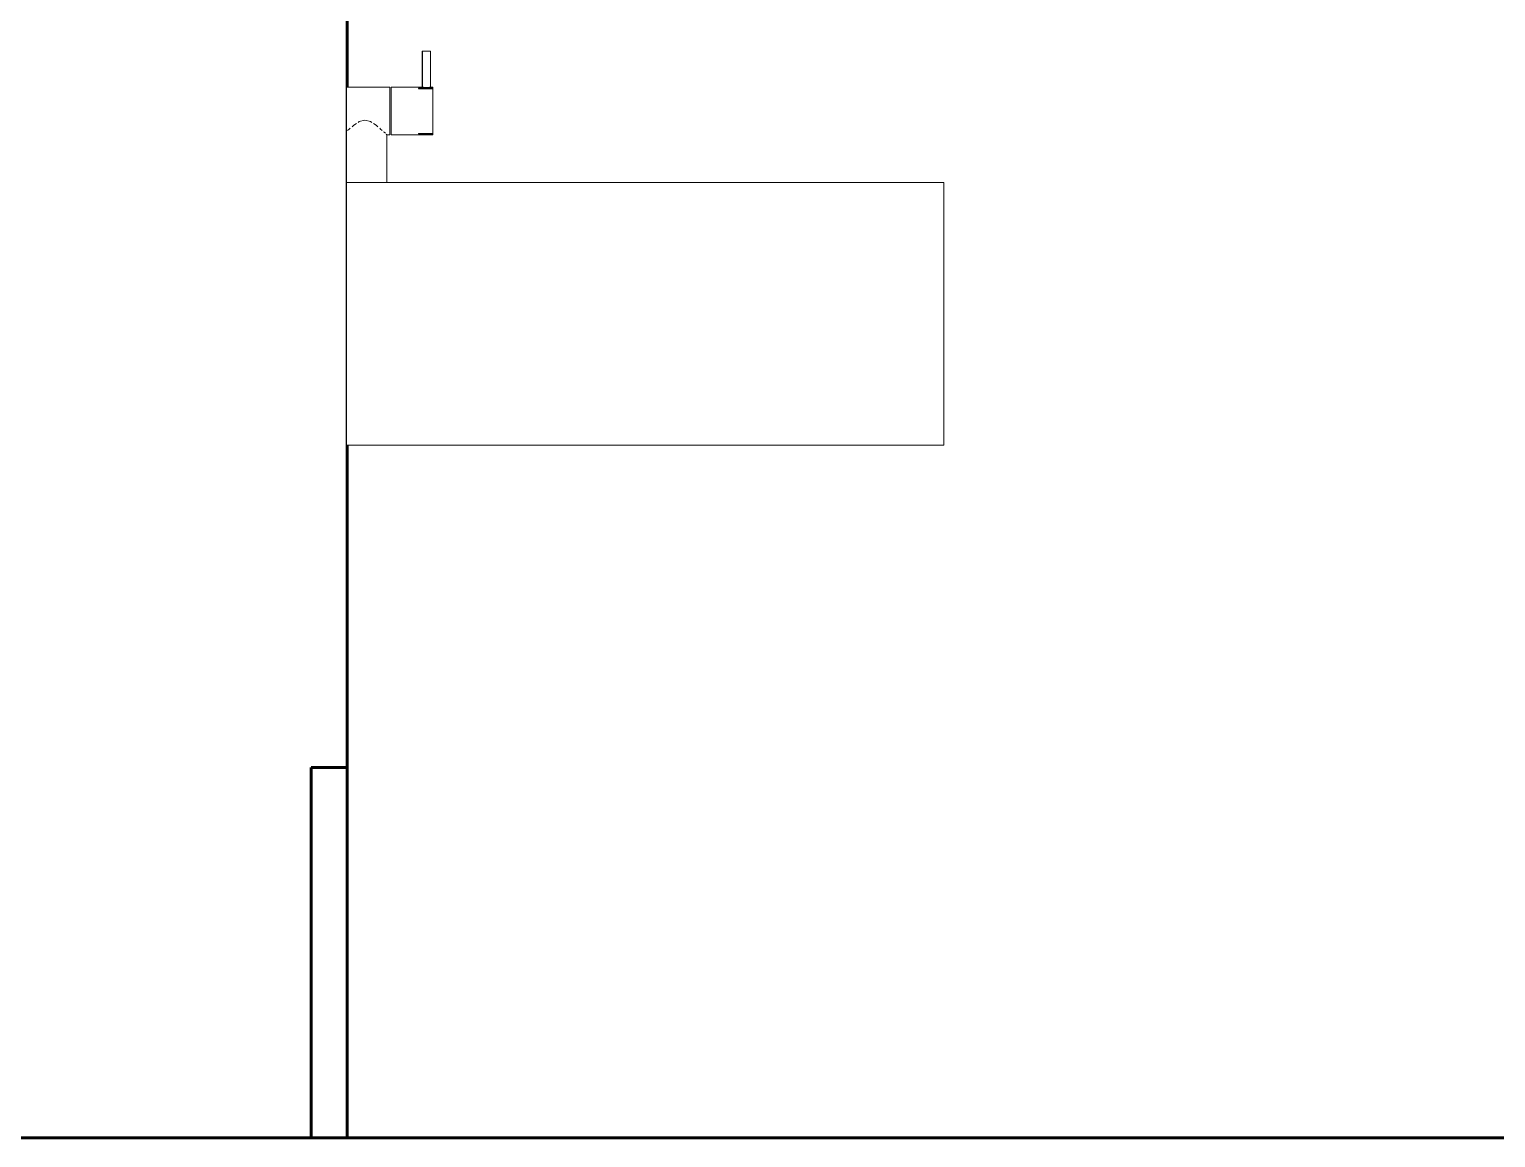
# Model space of a CAD drawing. Header units: metres. Extents: x -41 to 412, y -15 to 25.
# Drawn here: x 326.11 to 327.338, y -14.621 to -13.692 of the extents above; entities that cross this region are included whole.
import ezdxf

# ---------------------------------------------------------------- set-up
doc = ezdxf.new("R2010")
doc.units = ezdxf.units.M
doc.header["$MEASUREMENT"] = 0
doc.set_wipeout_variables(frame=1)
doc.linetypes.add('Wipeout_Contour', pattern=[1, 0, -1])
doc.layers.add('Interior - Furniture', color=7, linetype='Continuous')
doc.layers.add('Structural - Bearing', color=7, linetype='Continuous')

msp = doc.modelspace()

# ---------------------------------------------------------------- wipeouts: each hides what was drawn before it
at = {"color": 254, "linetype": 'Wipeout_Contour', "lineweight": 0, "ltscale": 1306.727902}
msp.add_wipeout([(326.3461, -14.6206), (326.3761, -14.6206), (326.3761, -14.3106), (326.3461, -14.3106)], dxfattribs=at).dxf.layer = 'Structural - Bearing'

# ---------------------------------------------------------------- next in the draw order: wipeouts: each hides what was drawn before it
at = {"color": 254, "linetype": 'Wipeout_Contour', "lineweight": 0, "ltscale": 1958.514173}
msp.add_wipeout([(326.0761, -14.6206), (326.3461, -14.6206), (326.3461, -14.3106), (326.3761, -14.3106), (326.3761, -11.3636), (326.0761, -11.3636)], dxfattribs=at).dxf.layer = 'Structural - Bearing'

# ---------------------------------------------------------------- next in the draw order: linework, layer by layer
at = {"layer": 'Structural - Bearing', "color": 7, "linetype": 'Continuous', "lineweight": 60}
for p, q in [((326.3461, -14.3106), (326.3461, -14.6206)), ((326.3761, -14.3106), (326.3461, -14.3106)), ((326.3761, -14.6206), (329.2435, -14.6206))]:
    msp.add_line(p, q, dxfattribs=at)
at = {"layer": 'Structural - Bearing', "color": 7, "linetype": 'Continuous', "lineweight": 60, "flags": 128}
for points in [[(326.3761, -11.3636), (326.3761, -14.3106), (326.3761, -14.6206)], [(326.3761, -14.6206), (326.3461, -14.6206), (326.0761, -14.6206)]]:
    msp.add_lwpolyline(points, dxfattribs=at)

# ---------------------------------------------------------------- next in the draw order: wipeouts: each hides what was drawn before it
at = {"color": 254, "linetype": 'Wipeout_Contour', "lineweight": 0, "ltscale": 1306.734454}
msp.add_wipeout([(326.4121, -13.7406), (326.3761, -13.7406), (326.3761, -13.7412), (326.4121, -13.7412)], dxfattribs=at).dxf.layer = 'Interior - Furniture'
at = {"color": 254, "linetype": 'Wipeout_Contour', "lineweight": 0, "ltscale": 1306.703874}
msp.add_wipeout([(326.3807, -13.8206), (326.3761, -13.8206), (326.3761, -14.0406), (326.3807, -14.0406)], dxfattribs=at).dxf.layer = 'Interior - Furniture'

# ---------------------------------------------------------------- next in the draw order: wipeouts: each hides what was drawn before it
at = {"color": 254, "linetype": 'Wipeout_Contour', "lineweight": 0, "ltscale": 1306.73468}
msp.add_wipeout([(326.3761, -13.7412), (326.3761, -13.7432), (326.4121, -13.7432), (326.4121, -13.7412)], dxfattribs=at).dxf.layer = 'Interior - Furniture'
at = {"color": 254, "linetype": 'Wipeout_Contour', "lineweight": 0, "ltscale": 1306.73899}
msp.add_wipeout([(326.3807, -14.0406), (326.3937, -14.0406), (326.3937, -13.8206), (326.3807, -13.8206)], dxfattribs=at).dxf.layer = 'Interior - Furniture'

# ---------------------------------------------------------------- next in the draw order: linework, layer by layer
at = {"layer": 'Interior - Furniture', "color": 104, "linetype": 'Continuous', "lineweight": 13, "true_color": 0x029e21}
msp.add_line((326.3761, -14.0406), (326.3807, -14.0406), dxfattribs=at)

# ---------------------------------------------------------------- next in the draw order: wipeouts: each hides what was drawn before it
at = {"color": 254, "linetype": 'Wipeout_Contour', "lineweight": 0, "ltscale": 1306.735115}
msp.add_wipeout([(326.4121, -13.7432), (326.3761, -13.7432), (326.3761, -13.7464), (326.4121, -13.7464)], dxfattribs=at).dxf.layer = 'Interior - Furniture'
at = {"color": 254, "linetype": 'Wipeout_Contour', "lineweight": 0, "ltscale": 1306.803875}
msp.add_wipeout([(326.3937, -14.0406), (326.4132, -14.0406), (326.4132, -13.8206), (326.3937, -13.8206)], dxfattribs=at).dxf.layer = 'Interior - Furniture'

# ---------------------------------------------------------------- next in the draw order: linework, layer by layer
at = {"layer": 'Interior - Furniture', "color": 104, "linetype": 'Continuous', "lineweight": 13, "true_color": 0x029e21}
msp.add_line((326.3807, -14.0406), (326.3937, -14.0406), dxfattribs=at)

# ---------------------------------------------------------------- next in the draw order: wipeouts: each hides what was drawn before it
at = {"color": 254, "linetype": 'Wipeout_Contour', "lineweight": 0, "ltscale": 1306.735731}
msp.add_wipeout([(326.3761, -13.7506), (326.4121, -13.7506), (326.4121, -13.7464), (326.3761, -13.7464)], dxfattribs=at).dxf.layer = 'Interior - Furniture'
at = {"color": 254, "linetype": 'Wipeout_Contour', "lineweight": 0, "ltscale": 1306.888651}
msp.add_wipeout([(326.4361, -13.8206), (326.4132, -13.8206), (326.4132, -14.0406), (326.4361, -14.0406)], dxfattribs=at).dxf.layer = 'Interior - Furniture'

# ---------------------------------------------------------------- next in the draw order: linework, layer by layer
at = {"layer": 'Interior - Furniture', "color": 104, "linetype": 'Continuous', "lineweight": 13, "true_color": 0x029e21}
msp.add_line((326.3937, -14.0406), (326.4132, -14.0406), dxfattribs=at)

# ---------------------------------------------------------------- next in the draw order: wipeouts: each hides what was drawn before it
at = {"color": 254, "linetype": 'Wipeout_Contour', "lineweight": 0, "ltscale": 5549.872865}
msp.add_wipeout([(326.4131, -13.7421), (326.4481, -13.7421), (326.4481, -13.7417), (326.4361, -13.7417), (326.4361, -13.7414), (326.4481, -13.7414), (326.4481, -13.7406), (326.4461, -13.7406), (326.4459, -13.7406), (326.4451, -13.7407), (326.444, -13.7408), (326.4426, -13.7409), (326.4413, -13.7408), (326.4401, -13.7407), (326.4394, -13.7406), (326.4391, -13.7406), (326.4131, -13.7406)], dxfattribs=at).dxf.layer = 'Interior - Furniture'
at = {"color": 254, "linetype": 'Wipeout_Contour', "lineweight": 0, "ltscale": 1306.736486}
msp.add_wipeout([(326.4121, -13.7506), (326.3761, -13.7506), (326.3761, -13.7554), (326.4121, -13.7554)], dxfattribs=at).dxf.layer = 'Interior - Furniture'
at = {"color": 254, "linetype": 'Wipeout_Contour', "lineweight": 0, "ltscale": 1306.805761}
msp.add_wipeout([(326.4096, -13.7806), (326.409, -13.78), (326.409, -13.8206), (326.4096, -13.8206)], dxfattribs=at).dxf.layer = 'Interior - Furniture'
at = {"color": 254, "linetype": 'Wipeout_Contour', "lineweight": 0, "ltscale": 1307.693886}
msp.add_wipeout([(326.4361, -13.8206), (326.4361, -14.0406), (326.8161, -14.0406), (326.8161, -13.8206)], dxfattribs=at).dxf.layer = 'Interior - Furniture'

# ---------------------------------------------------------------- next in the draw order: linework, layer by layer
at = {"layer": 'Interior - Furniture', "color": 104, "linetype": 'Continuous', "lineweight": 13, "true_color": 0x029e21}
msp.add_line((326.4132, -14.0406), (326.4361, -14.0406), dxfattribs=at)

# ---------------------------------------------------------------- next in the draw order: wipeouts: each hides what was drawn before it
at = {"color": 254, "linetype": 'Wipeout_Contour', "lineweight": 0, "ltscale": 1306.737328}
msp.add_wipeout([(326.3761, -13.7554), (326.3761, -13.7606), (326.4121, -13.7606), (326.4121, -13.7554)], dxfattribs=at).dxf.layer = 'Interior - Furniture'
at = {"color": 254, "linetype": 'Wipeout_Contour', "lineweight": 0, "ltscale": 2285.84999}
msp.add_wipeout([(326.4071, -13.8206), (326.409, -13.8206), (326.409, -13.78), (326.4089, -13.7799), (326.4088, -13.7799), (326.4083, -13.7793), (326.4071, -13.7783)], dxfattribs=at).dxf.layer = 'Interior - Furniture'
at = {"color": 254, "linetype": 'Wipeout_Contour', "lineweight": 0, "ltscale": 1308.499029}
msp.add_wipeout([(326.8391, -13.8206), (326.8161, -13.8206), (326.8161, -14.0406), (326.8391, -14.0406)], dxfattribs=at).dxf.layer = 'Interior - Furniture'

# ---------------------------------------------------------------- next in the draw order: linework, layer by layer
at = {"layer": 'Interior - Furniture', "color": 104, "linetype": 'Continuous', "lineweight": 13, "true_color": 0x029e21}
for p, q in [((326.4361, -13.8206), (326.8161, -13.8206)), ((326.4361, -14.0406), (326.8161, -14.0406))]:
    msp.add_line(p, q, dxfattribs=at)

# ---------------------------------------------------------------- next in the draw order: wipeouts: each hides what was drawn before it
at = {"color": 254, "linetype": 'Wipeout_Contour', "lineweight": 0, "ltscale": 2286.109574}
msp.add_wipeout([(326.4042, -13.7757), (326.4042, -13.8206), (326.4071, -13.8206), (326.4071, -13.7783), (326.4068, -13.778), (326.4066, -13.7779), (326.4057, -13.777)], dxfattribs=at).dxf.layer = 'Interior - Furniture'
at = {"color": 254, "linetype": 'Wipeout_Contour', "lineweight": 0, "ltscale": 1308.583804}
msp.add_wipeout([(326.8585, -13.8206), (326.8391, -13.8206), (326.8391, -14.0406), (326.8585, -14.0406)], dxfattribs=at).dxf.layer = 'Interior - Furniture'

# ---------------------------------------------------------------- next in the draw order: linework, layer by layer
at = {"layer": 'Interior - Furniture', "color": 104, "linetype": 'Continuous', "lineweight": 13, "true_color": 0x029e21}
for p, q in [((326.4132, -13.8206), (326.4361, -13.8206)), ((326.8161, -13.8206), (326.8391, -13.8206)), ((326.8161, -14.0406), (326.8391, -14.0406))]:
    msp.add_line(p, q, dxfattribs=at)

# ---------------------------------------------------------------- next in the draw order: wipeouts: each hides what was drawn before it
at = {"color": 254, "linetype": 'Wipeout_Contour', "lineweight": 0, "ltscale": 2286.441738}
msp.add_wipeout([(326.4004, -13.8206), (326.4042, -13.8206), (326.4042, -13.7757), (326.4035, -13.7751), (326.4028, -13.7747), (326.402, -13.7738), (326.4004, -13.7725)], dxfattribs=at).dxf.layer = 'Interior - Furniture'
at = {"color": 254, "linetype": 'Wipeout_Contour', "lineweight": 0, "ltscale": 1308.648688}
msp.add_wipeout([(326.8716, -13.8206), (326.8585, -13.8206), (326.8585, -14.0406), (326.8716, -14.0406)], dxfattribs=at).dxf.layer = 'Interior - Furniture'

# ---------------------------------------------------------------- next in the draw order: linework, layer by layer
at = {"layer": 'Interior - Furniture', "color": 104, "linetype": 'Continuous', "lineweight": 13, "true_color": 0x029e21}
for p, q in [((326.8391, -13.8206), (326.8585, -13.8206)), ((326.8391, -14.0406), (326.8585, -14.0406))]:
    msp.add_line(p, q, dxfattribs=at)

# ---------------------------------------------------------------- next in the draw order: wipeouts: each hides what was drawn before it
at = {"color": 254, "linetype": 'Wipeout_Contour', "lineweight": 0, "ltscale": 2287.2389}
msp.add_wipeout([(326.3959, -13.8206), (326.4004, -13.8206), (326.4004, -13.7725), (326.3982, -13.7711), (326.3972, -13.7706), (326.3968, -13.7702), (326.3959, -13.7695)], dxfattribs=at).dxf.layer = 'Interior - Furniture'
at = {"color": 254, "linetype": 'Wipeout_Contour', "lineweight": 0, "ltscale": 1960.85893}
msp.add_wipeout([(326.4121, -13.7799), (326.4088, -13.7799), (326.4089, -13.7799), (326.409, -13.78), (326.4096, -13.7806), (326.4121, -13.7806)], dxfattribs=at).dxf.layer = 'Interior - Furniture'
at = {"color": 254, "linetype": 'Wipeout_Contour', "lineweight": 0, "ltscale": 1308.683802}
msp.add_wipeout([(326.8761, -13.8206), (326.8716, -13.8206), (326.8716, -14.0406), (326.8761, -14.0406)], dxfattribs=at).dxf.layer = 'Interior - Furniture'

# ---------------------------------------------------------------- next in the draw order: linework, layer by layer
at = {"layer": 'Interior - Furniture', "color": 104, "linetype": 'Continuous', "lineweight": 13, "true_color": 0x029e21}
for p, q in [((326.8585, -13.8206), (326.8716, -13.8206)), ((326.8716, -13.8206), (326.8761, -13.8206)), ((326.8761, -14.0406), (326.8761, -13.8206)), ((326.8585, -14.0406), (326.8716, -14.0406)), ((326.8716, -14.0406), (326.8761, -14.0406))]:
    msp.add_line(p, q, dxfattribs=at)

# ---------------------------------------------------------------- next in the draw order: wipeouts: each hides what was drawn before it
at = {"color": 254, "linetype": 'Wipeout_Contour', "lineweight": 0, "ltscale": 1306.742186}
msp.add_wipeout([(326.3959, -13.7695), (326.3911, -13.7682), (326.3911, -13.8206), (326.3959, -13.8206)], dxfattribs=at).dxf.layer = 'Interior - Furniture'

# ---------------------------------------------------------------- next in the draw order: wipeouts: each hides what was drawn before it
at = {"color": 254, "linetype": 'Wipeout_Contour', "lineweight": 0, "ltscale": 1306.723047}
msp.add_wipeout([(326.3863, -13.8206), (326.3911, -13.8206), (326.3911, -13.7682), (326.3863, -13.7695)], dxfattribs=at).dxf.layer = 'Interior - Furniture'

# ---------------------------------------------------------------- next in the draw order: linework, layer by layer
at = {"layer": 'Interior - Furniture', "color": 104, "linetype": 'Continuous', "lineweight": 13, "true_color": 0x029e21}
msp.add_line((326.3937, -13.8206), (326.4132, -13.8206), dxfattribs=at)

# ---------------------------------------------------------------- next in the draw order: wipeouts: each hides what was drawn before it
at = {"color": 254, "linetype": 'Wipeout_Contour', "lineweight": 0, "ltscale": 2286.199185}
msp.add_wipeout([(326.384, -13.7711), (326.3819, -13.7725), (326.3819, -13.8206), (326.3863, -13.8206), (326.3863, -13.7695), (326.3854, -13.7702), (326.385, -13.7706)], dxfattribs=at).dxf.layer = 'Interior - Furniture'

# ---------------------------------------------------------------- next in the draw order: wipeouts: each hides what was drawn before it
at = {"color": 254, "linetype": 'Wipeout_Contour', "lineweight": 0, "ltscale": 1306.738201}
msp.add_wipeout([(326.3761, -13.7657), (326.4121, -13.7657), (326.4121, -13.7606), (326.3761, -13.7606)], dxfattribs=at).dxf.layer = 'Interior - Furniture'
at = {"color": 254, "linetype": 'Wipeout_Contour', "lineweight": 0, "ltscale": 2287.003493}
msp.add_wipeout([(326.3788, -13.7751), (326.378, -13.7757), (326.378, -13.8206), (326.3819, -13.8206), (326.3819, -13.7725), (326.3803, -13.7738), (326.3794, -13.7747)], dxfattribs=at).dxf.layer = 'Interior - Furniture'

# ---------------------------------------------------------------- next in the draw order: wipeouts: each hides what was drawn before it
at = {"color": 254, "linetype": 'Wipeout_Contour', "lineweight": 0, "ltscale": 1633.611806}
msp.add_wipeout([(326.3765, -13.777), (326.3761, -13.7774), (326.3761, -13.8206), (326.378, -13.8206), (326.378, -13.7757)], dxfattribs=at).dxf.layer = 'Interior - Furniture'

# ---------------------------------------------------------------- next in the draw order: linework, layer by layer
at = {"layer": 'Interior - Furniture', "color": 104, "linetype": 'Continuous', "lineweight": 13, "true_color": 0x029e21}
for p, q in [((326.3761, -13.8206), (326.3807, -13.8206)), ((326.3807, -13.8206), (326.3937, -13.8206))]:
    msp.add_line(p, q, dxfattribs=at)

# ---------------------------------------------------------------- next in the draw order: wipeouts: each hides what was drawn before it
at = {"color": 254, "linetype": 'Wipeout_Contour', "lineweight": 0, "ltscale": 3594.195419}
msp.add_wipeout([(326.3761, -13.7706), (326.385, -13.7706), (326.3854, -13.7702), (326.3863, -13.7695), (326.3911, -13.7682), (326.3959, -13.7695), (326.3968, -13.7702), (326.3972, -13.7706), (326.4121, -13.7706), (326.4121, -13.7657), (326.3761, -13.7657)], dxfattribs=at).dxf.layer = 'Interior - Furniture'

# ---------------------------------------------------------------- next in the draw order: wipeouts: each hides what was drawn before it
at = {"color": 254, "linetype": 'Wipeout_Contour', "lineweight": 0, "ltscale": 2286.818062}
msp.add_wipeout([(326.3761, -13.7747), (326.3794, -13.7747), (326.3803, -13.7738), (326.3819, -13.7725), (326.384, -13.7711), (326.385, -13.7706), (326.3761, -13.7706)], dxfattribs=at).dxf.layer = 'Interior - Furniture'
at = {"color": 254, "linetype": 'Wipeout_Contour', "lineweight": 0, "ltscale": 2287.385139}
msp.add_wipeout([(326.4121, -13.7706), (326.3972, -13.7706), (326.3982, -13.7711), (326.4004, -13.7725), (326.402, -13.7738), (326.4028, -13.7747), (326.4121, -13.7747)], dxfattribs=at).dxf.layer = 'Interior - Furniture'

# ---------------------------------------------------------------- next in the draw order: linework, layer by layer
at = {"layer": 'Interior - Furniture', "color": 104, "linetype": 'Continuous', "lineweight": 13, "true_color": 0x029e21}
for p, q in [((326.3911, -13.7682), (326.3863, -13.7695)), ((326.3959, -13.7695), (326.3911, -13.7682))]:
    msp.add_line(p, q, dxfattribs=at)

# ---------------------------------------------------------------- next in the draw order: wipeouts: each hides what was drawn before it
at = {"color": 254, "linetype": 'Wipeout_Contour', "lineweight": 0, "ltscale": 1960.473524}
msp.add_wipeout([(326.3761, -13.7747), (326.3761, -13.7774), (326.3765, -13.777), (326.378, -13.7757), (326.3788, -13.7751), (326.3794, -13.7747)], dxfattribs=at).dxf.layer = 'Interior - Furniture'
at = {"color": 254, "linetype": 'Wipeout_Contour', "lineweight": 0, "ltscale": 2287.436162}
msp.add_wipeout([(326.4028, -13.7747), (326.4035, -13.7751), (326.4042, -13.7757), (326.4057, -13.777), (326.4066, -13.7779), (326.4121, -13.7779), (326.4121, -13.7747)], dxfattribs=at).dxf.layer = 'Interior - Furniture'

# ---------------------------------------------------------------- next in the draw order: linework, layer by layer
at = {"layer": 'Interior - Furniture', "color": 104, "linetype": 'Continuous', "lineweight": 13, "true_color": 0x029e21}
for p, q in [((326.384, -13.7711), (326.3819, -13.7725)), ((326.3863, -13.7695), (326.3854, -13.7702)), ((326.3968, -13.7702), (326.3959, -13.7695)), ((326.4004, -13.7725), (326.3982, -13.7711)), ((326.378, -13.7757), (326.3765, -13.777)), ((326.3788, -13.7751), (326.378, -13.7757)), ((326.3819, -13.7725), (326.3803, -13.7738))]:
    msp.add_line(p, q, dxfattribs=at)

# ---------------------------------------------------------------- next in the draw order: wipeouts: each hides what was drawn before it
at = {"color": 254, "linetype": 'Wipeout_Contour', "lineweight": 0, "ltscale": 2287.50456}
msp.add_wipeout([(326.4121, -13.7779), (326.4066, -13.7779), (326.4068, -13.778), (326.4071, -13.7783), (326.4083, -13.7793), (326.4088, -13.7799), (326.4121, -13.7799)], dxfattribs=at).dxf.layer = 'Interior - Furniture'

# ---------------------------------------------------------------- next in the draw order: linework, layer by layer
at = {"layer": 'Interior - Furniture', "color": 104, "linetype": 'Continuous', "lineweight": 13, "true_color": 0x029e21}
for p, q in [((326.402, -13.7738), (326.4004, -13.7725)), ((326.4042, -13.7757), (326.4035, -13.7751)), ((326.4057, -13.777), (326.4042, -13.7757))]:
    msp.add_line(p, q, dxfattribs=at)

# ---------------------------------------------------------------- next in the draw order: wipeouts: each hides what was drawn before it
at = {"color": 254, "linetype": 'Wipeout_Contour', "lineweight": 0, "ltscale": 2612.473888}
msp.add_wipeout([(326.4131, -13.779), (326.4131, -13.7806), (326.4481, -13.7806), (326.4481, -13.7797), (326.4361, -13.7797), (326.4361, -13.7794), (326.4481, -13.7794), (326.4481, -13.779)], dxfattribs=at).dxf.layer = 'Interior - Furniture'

# ---------------------------------------------------------------- next in the draw order: wipeouts: each hides what was drawn before it
at = {"color": 254, "linetype": 'Wipeout_Contour', "lineweight": 0, "ltscale": 1306.886384}
msp.add_wipeout([(326.4481, -13.779), (326.4481, -13.7747), (326.4131, -13.7747), (326.4131, -13.779)], dxfattribs=at).dxf.layer = 'Interior - Furniture'

# ---------------------------------------------------------------- next in the draw order: wipeouts: each hides what was drawn before it
at = {"color": 254, "linetype": 'Wipeout_Contour', "lineweight": 0, "ltscale": 1306.885472}
msp.add_wipeout([(326.4481, -13.7747), (326.4481, -13.7682), (326.4131, -13.7682), (326.4131, -13.7747)], dxfattribs=at).dxf.layer = 'Interior - Furniture'

# ---------------------------------------------------------------- next in the draw order: linework, layer by layer
at = {"layer": 'Interior - Furniture', "color": 104, "linetype": 'Continuous', "lineweight": 13, "true_color": 0x029e21}
for p, q in [((326.4071, -13.7783), (326.4068, -13.778)), ((326.4083, -13.7793), (326.4071, -13.7783)), ((326.409, -13.78), (326.4089, -13.7799)), ((326.4096, -13.7806), (326.409, -13.78)), ((326.4096, -13.7806), (326.4096, -13.8206)), ((326.4096, -13.7806), (326.4121, -13.7806)), ((326.4121, -13.7747), (326.4121, -13.7779)), ((326.4121, -13.7779), (326.4121, -13.7799)), ((326.4121, -13.7799), (326.4121, -13.7806)), ((326.4131, -13.7747), (326.4131, -13.779)), ((326.4131, -13.779), (326.4131, -13.7806))]:
    msp.add_line(p, q, dxfattribs=at)

# ---------------------------------------------------------------- next in the draw order: wipeouts: each hides what was drawn before it
at = {"color": 254, "linetype": 'Wipeout_Contour', "lineweight": 0, "ltscale": 1306.88428}
msp.add_wipeout([(326.4481, -13.7682), (326.4481, -13.7606), (326.4131, -13.7606), (326.4131, -13.7682)], dxfattribs=at).dxf.layer = 'Interior - Furniture'
at = {"color": 254, "linetype": 'Wipeout_Contour', "lineweight": 0, "ltscale": 1306.932786}
msp.add_wipeout([(326.4481, -13.7794), (326.4361, -13.7794), (326.4361, -13.7797), (326.4481, -13.7797)], dxfattribs=at).dxf.layer = 'Interior - Furniture'

# ---------------------------------------------------------------- next in the draw order: linework, layer by layer
at = {"layer": 'Interior - Furniture', "color": 104, "linetype": 'Continuous', "lineweight": 13, "true_color": 0x029e21}
for p, q in [((326.4121, -13.7706), (326.4121, -13.7747)), ((326.4131, -13.7682), (326.4131, -13.7747)), ((326.4481, -13.7682), (326.4481, -13.7747)), ((326.4131, -13.7806), (326.4481, -13.7806)), ((326.4361, -13.7797), (326.4361, -13.7794)), ((326.4361, -13.7794), (326.4481, -13.7794)), ((326.4481, -13.7797), (326.4361, -13.7797)), ((326.4481, -13.7747), (326.4481, -13.779)), ((326.4481, -13.779), (326.4481, -13.7794)), ((326.4481, -13.7794), (326.4481, -13.7797)), ((326.4481, -13.7797), (326.4481, -13.7806))]:
    msp.add_line(p, q, dxfattribs=at)

# ---------------------------------------------------------------- next in the draw order: wipeouts: each hides what was drawn before it
at = {"color": 254, "linetype": 'Wipeout_Contour', "lineweight": 0, "ltscale": 1306.88299}
msp.add_wipeout([(326.4481, -13.7606), (326.4481, -13.7529), (326.4131, -13.7529), (326.4131, -13.7606)], dxfattribs=at).dxf.layer = 'Interior - Furniture'

# ---------------------------------------------------------------- next in the draw order: linework, layer by layer
at = {"layer": 'Interior - Furniture', "color": 104, "linetype": 'Continuous', "lineweight": 13, "true_color": 0x029e21}
for p, q in [((326.4121, -13.7606), (326.4121, -13.7657)), ((326.4121, -13.7657), (326.4121, -13.7706)), ((326.4131, -13.7606), (326.4131, -13.7682)), ((326.4481, -13.7606), (326.4481, -13.7682))]:
    msp.add_line(p, q, dxfattribs=at)

# ---------------------------------------------------------------- next in the draw order: wipeouts: each hides what was drawn before it
at = {"color": 254, "linetype": 'Wipeout_Contour', "lineweight": 0, "ltscale": 1306.8818}
msp.add_wipeout([(326.4481, -13.7529), (326.4481, -13.7464), (326.4131, -13.7464), (326.4131, -13.7529)], dxfattribs=at).dxf.layer = 'Interior - Furniture'

# ---------------------------------------------------------------- next in the draw order: linework, layer by layer
at = {"layer": 'Interior - Furniture', "color": 104, "linetype": 'Continuous', "lineweight": 13, "true_color": 0x029e21}
for p, q in [((326.4121, -13.7554), (326.4121, -13.7606)), ((326.4131, -13.7529), (326.4131, -13.7606)), ((326.4481, -13.7529), (326.4481, -13.7606))]:
    msp.add_line(p, q, dxfattribs=at)

# ---------------------------------------------------------------- next in the draw order: wipeouts: each hides what was drawn before it
at = {"color": 254, "linetype": 'Wipeout_Contour', "lineweight": 0, "ltscale": 1306.880888}
msp.add_wipeout([(326.4481, -13.7464), (326.4481, -13.7421), (326.4131, -13.7421), (326.4131, -13.7464)], dxfattribs=at).dxf.layer = 'Interior - Furniture'

# ---------------------------------------------------------------- next in the draw order: linework, layer by layer
at = {"layer": 'Interior - Furniture', "color": 104, "linetype": 'Continuous', "lineweight": 13, "true_color": 0x029e21}
for p, q in [((326.3761, -13.7406), (326.4121, -13.7406)), ((326.4121, -13.7406), (326.4121, -13.7412)), ((326.4121, -13.7412), (326.4121, -13.7432)), ((326.4121, -13.7432), (326.4121, -13.7464)), ((326.4121, -13.7464), (326.4121, -13.7506)), ((326.4131, -13.7406), (326.4131, -13.7421)), ((326.4131, -13.7421), (326.4131, -13.7464)), ((326.4131, -13.7464), (326.4131, -13.7529)), ((326.4121, -13.7506), (326.4121, -13.7554))]:
    msp.add_line(p, q, dxfattribs=at)

# ---------------------------------------------------------------- next in the draw order: wipeouts: each hides what was drawn before it
at = {"color": 254, "linetype": 'Wipeout_Contour', "lineweight": 0, "ltscale": 1306.926399}
msp.add_wipeout([(326.4361, -13.7414), (326.4361, -13.7417), (326.4481, -13.7417), (326.4481, -13.7414)], dxfattribs=at).dxf.layer = 'Interior - Furniture'

# ---------------------------------------------------------------- next in the draw order: wipeouts: each hides what was drawn before it
at = {"color": 254, "linetype": 'Wipeout_Contour', "lineweight": 0, "ltscale": 1306.912185}
msp.add_wipeout([(326.4391, -13.7406), (326.4394, -13.7406), (326.4394, -13.7106), (326.4391, -13.7106)], dxfattribs=at).dxf.layer = 'Interior - Furniture'

# ---------------------------------------------------------------- next in the draw order: wipeouts: each hides what was drawn before it
at = {"color": 254, "linetype": 'Wipeout_Contour', "lineweight": 0, "ltscale": 1306.914148}
msp.add_wipeout([(326.4394, -13.7406), (326.4401, -13.7407), (326.4401, -13.7106), (326.4394, -13.7106)], dxfattribs=at).dxf.layer = 'Interior - Furniture'

# ---------------------------------------------------------------- next in the draw order: wipeouts: each hides what was drawn before it
at = {"color": 254, "linetype": 'Wipeout_Contour', "lineweight": 0, "ltscale": 1306.917942}
msp.add_wipeout([(326.4401, -13.7407), (326.4413, -13.7408), (326.4413, -13.7106), (326.4401, -13.7106)], dxfattribs=at).dxf.layer = 'Interior - Furniture'

# ---------------------------------------------------------------- next in the draw order: wipeouts: each hides what was drawn before it
at = {"color": 254, "linetype": 'Wipeout_Contour', "lineweight": 0, "ltscale": 1306.922986}
msp.add_wipeout([(326.4413, -13.7408), (326.4426, -13.7409), (326.4426, -13.7106), (326.4413, -13.7106)], dxfattribs=at).dxf.layer = 'Interior - Furniture'

# ---------------------------------------------------------------- next in the draw order: linework, layer by layer
at = {"layer": 'Interior - Furniture', "color": 104, "linetype": 'Continuous', "lineweight": 13, "true_color": 0x029e21}
msp.add_line((326.4361, -13.7417), (326.4361, -13.7414), dxfattribs=at)

# ---------------------------------------------------------------- next in the draw order: wipeouts: each hides what was drawn before it
at = {"color": 254, "linetype": 'Wipeout_Contour', "lineweight": 0, "ltscale": 1306.928339}
msp.add_wipeout([(326.4426, -13.7409), (326.444, -13.7408), (326.444, -13.7106), (326.4426, -13.7106)], dxfattribs=at).dxf.layer = 'Interior - Furniture'

# ---------------------------------------------------------------- next in the draw order: wipeouts: each hides what was drawn before it
at = {"color": 254, "linetype": 'Wipeout_Contour', "lineweight": 0, "ltscale": 1306.933185}
msp.add_wipeout([(326.444, -13.7408), (326.4451, -13.7407), (326.4451, -13.7106), (326.444, -13.7106)], dxfattribs=at).dxf.layer = 'Interior - Furniture'

# ---------------------------------------------------------------- next in the draw order: wipeouts: each hides what was drawn before it
at = {"color": 254, "linetype": 'Wipeout_Contour', "lineweight": 0, "ltscale": 1306.936961}
msp.add_wipeout([(326.4451, -13.7407), (326.4459, -13.7406), (326.4459, -13.7106), (326.4451, -13.7106)], dxfattribs=at).dxf.layer = 'Interior - Furniture'

# ---------------------------------------------------------------- next in the draw order: linework, layer by layer
at = {"layer": 'Interior - Furniture', "color": 104, "linetype": 'Continuous', "lineweight": 13, "true_color": 0x029e21}
for p, q in [((326.4391, -13.7106), (326.4394, -13.7106)), ((326.4391, -13.7406), (326.4391, -13.7106)), ((326.4131, -13.7406), (326.4391, -13.7406)), ((326.4391, -13.7406), (326.4394, -13.7406))]:
    msp.add_line(p, q, dxfattribs=at)

# ---------------------------------------------------------------- next in the draw order: wipeouts: each hides what was drawn before it
at = {"color": 254, "linetype": 'Wipeout_Contour', "lineweight": 0, "ltscale": 1306.939095}
msp.add_wipeout([(326.4459, -13.7406), (326.4461, -13.7406), (326.4461, -13.7106), (326.4459, -13.7106)], dxfattribs=at).dxf.layer = 'Interior - Furniture'

# ---------------------------------------------------------------- next in the draw order: linework, layer by layer
at = {"layer": 'Interior - Furniture', "color": 104, "linetype": 'Continuous', "lineweight": 13, "true_color": 0x029e21}
for p, q in [((326.4394, -13.7106), (326.4401, -13.7106)), ((326.4401, -13.7106), (326.4413, -13.7106)), ((326.4413, -13.7106), (326.4426, -13.7106)), ((326.4426, -13.7106), (326.444, -13.7106)), ((326.444, -13.7106), (326.4451, -13.7106)), ((326.4451, -13.7106), (326.4459, -13.7106)), ((326.4459, -13.7106), (326.4461, -13.7106)), ((326.4461, -13.7406), (326.4461, -13.7106)), ((326.4361, -13.7414), (326.4481, -13.7414)), ((326.4481, -13.7417), (326.4361, -13.7417)), ((326.4394, -13.7406), (326.4401, -13.7407)), ((326.4401, -13.7407), (326.4413, -13.7408)), ((326.4413, -13.7408), (326.4426, -13.7409)), ((326.4426, -13.7409), (326.444, -13.7408)), ((326.444, -13.7408), (326.4451, -13.7407)), ((326.4451, -13.7407), (326.4459, -13.7406)), ((326.4459, -13.7406), (326.4461, -13.7406)), ((326.4461, -13.7406), (326.4481, -13.7406)), ((326.4481, -13.7406), (326.4481, -13.7414)), ((326.4481, -13.7414), (326.4481, -13.7417)), ((326.4481, -13.7417), (326.4481, -13.7421)), ((326.4481, -13.7421), (326.4481, -13.7464)), ((326.4481, -13.7464), (326.4481, -13.7529))]:
    msp.add_line(p, q, dxfattribs=at)

doc.saveas('drawing.dxf')
